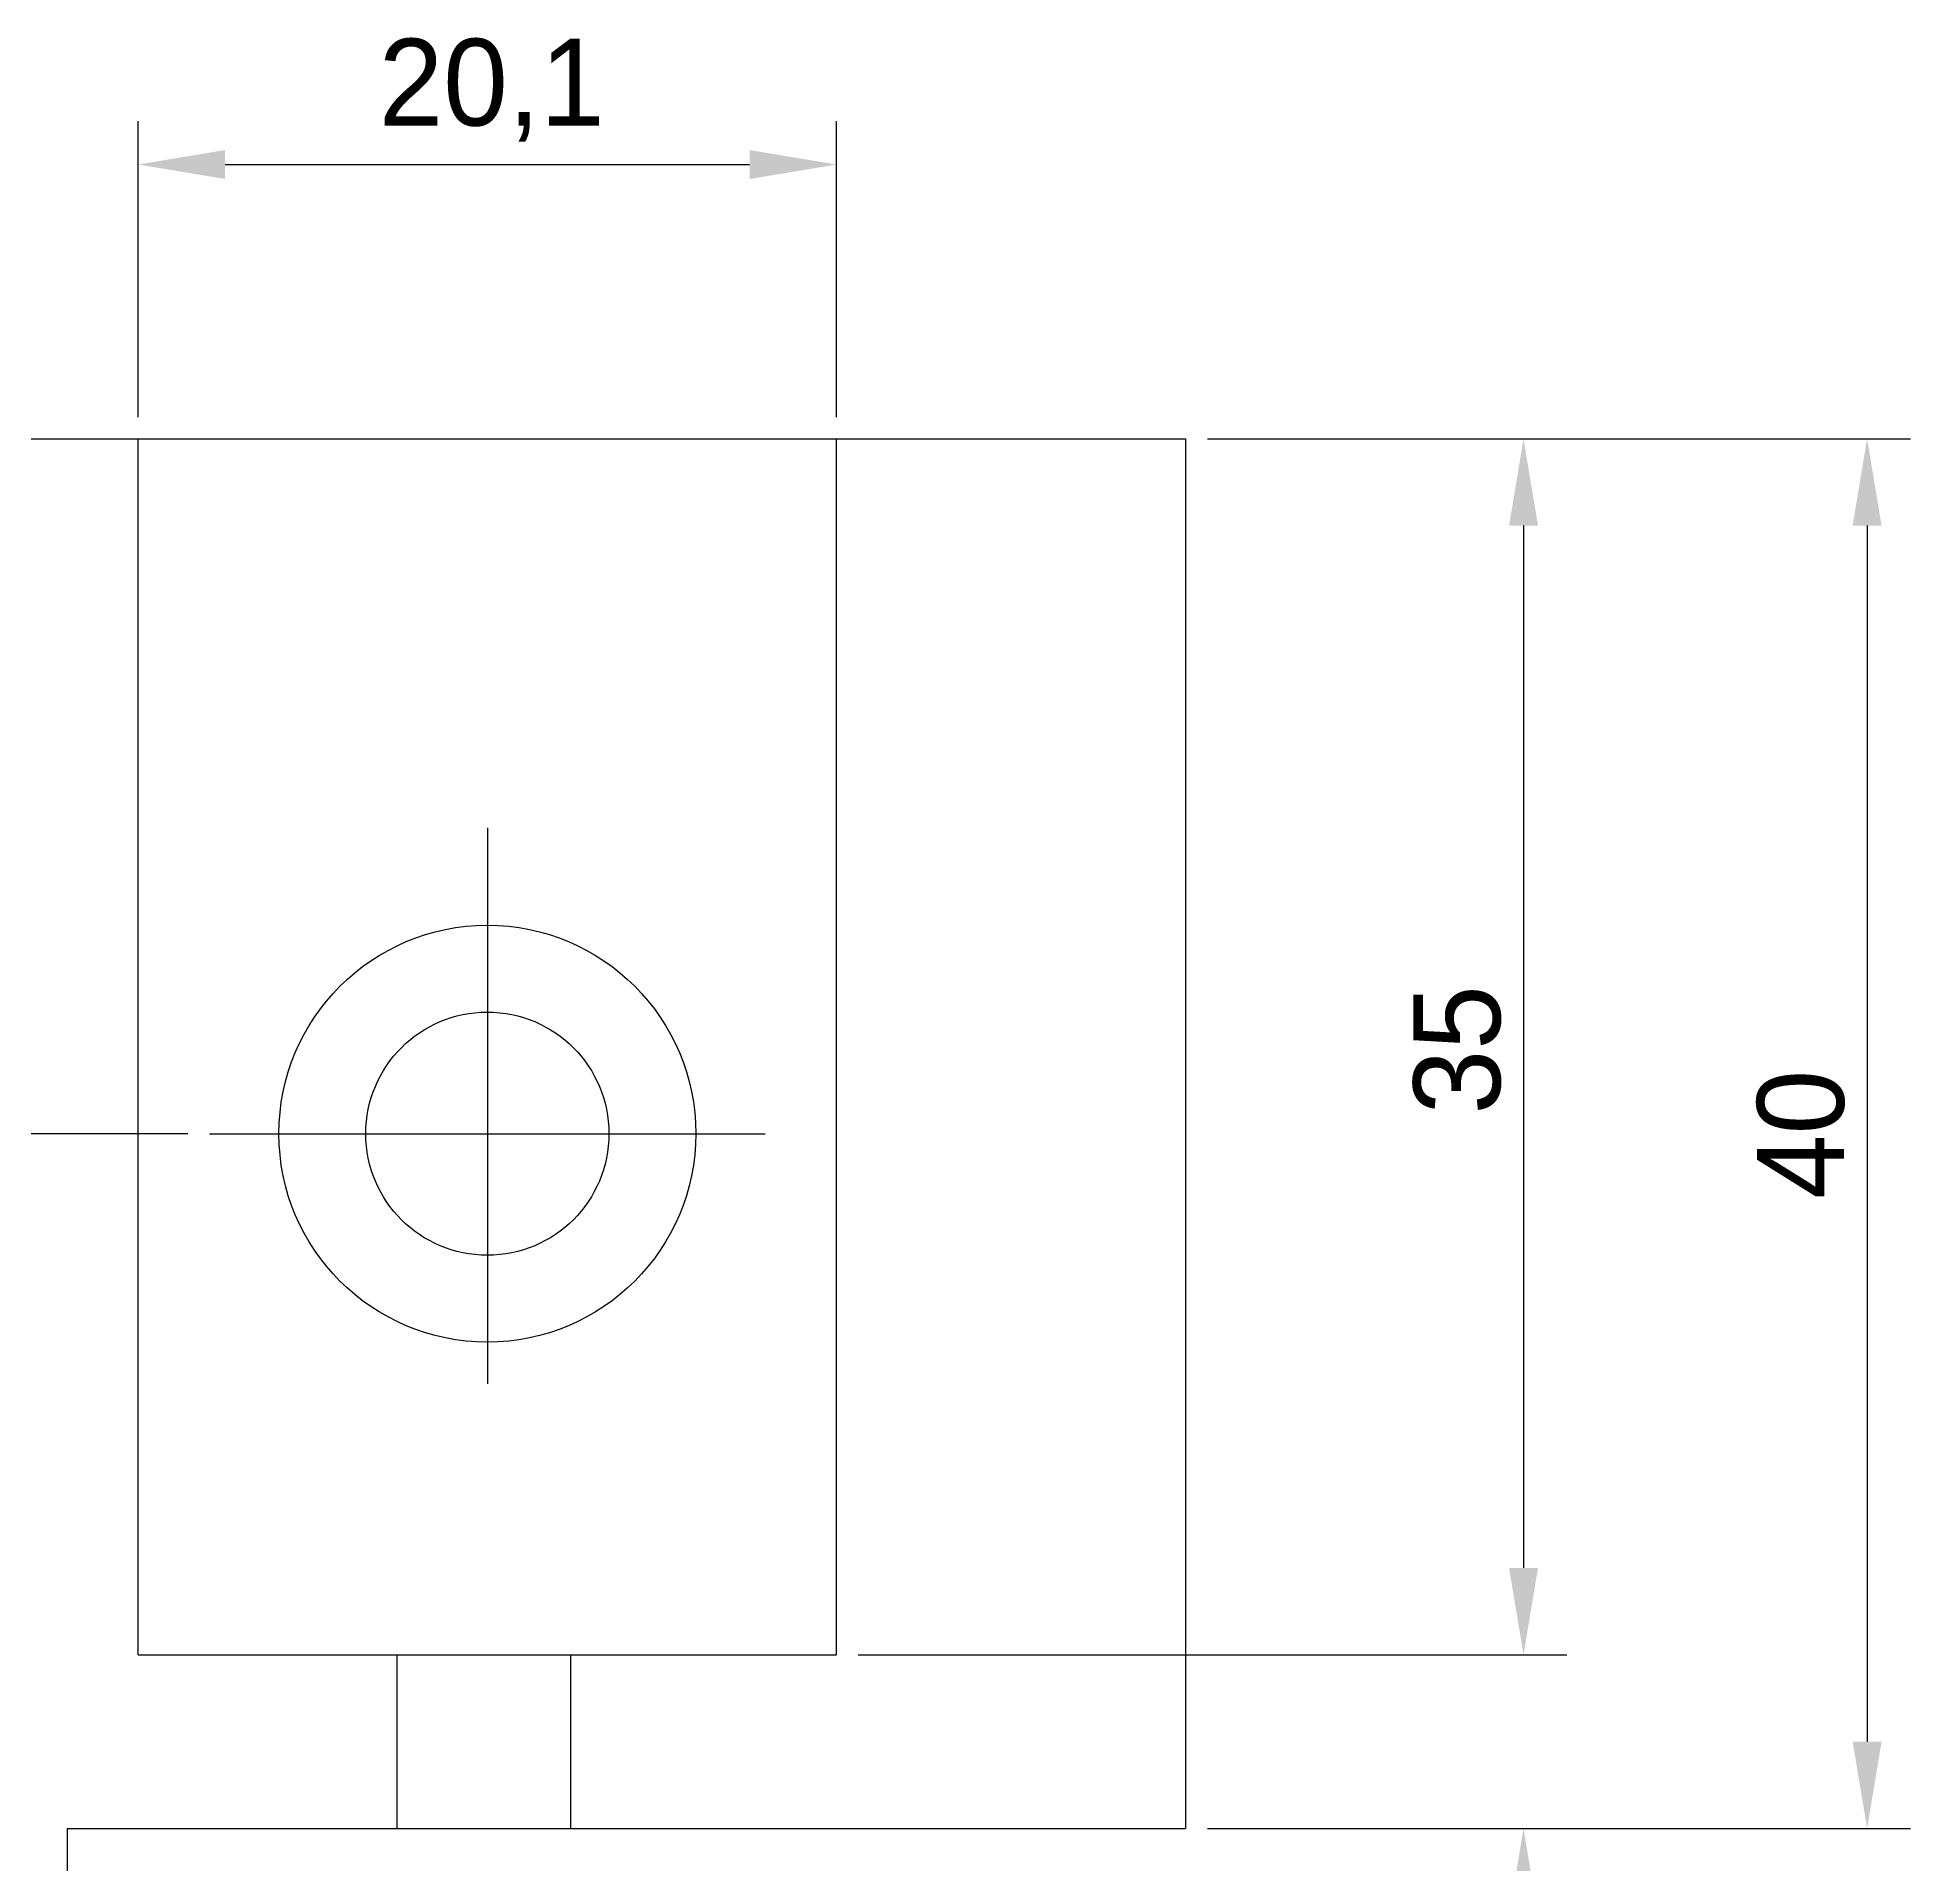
# Model space of a CAD drawing. Extents: x -37 to 181, y -12 to 208.
# Drawn here: x 7.1 to 61.1, y 39 to 91.5 of the extents above; entities that cross this region are included whole.
import ezdxf

# ---------------------------------------------------------------- set-up
doc = ezdxf.new("R2010")
doc.units = 0
doc.linetypes.add('CENTER2', pattern=[28.575, 19.05, -3.175, 3.175, -3.175])
doc.linetypes.add('DASHED2', pattern=[9.525, 6.35, -3.175])
doc.layers.get('0').update_dxf_attribs({"linetype": 'CONTINUOUS'})
doc.layers.get('DEFPOINTS').update_dxf_attribs({"linetype": 'CONTINUOUS'})
for name, color, linetype in [('A', 10, 'CONTINUOUS'), ('B', 40, 'DASHED2'), ('DIM', 144, 'CONTINUOUS'), ('E', 102, 'CENTER2')]:
    doc.layers.add(name, color=color, linetype=linetype)
doc.dimstyles.get("Standard").update_dxf_attribs({"dimtxt": 0.18, "dimasz": 0.18, "dimexe": 0.18, "dimexo": 0.0625, "dimgap": 0.09, "dimtad": 0, "dimtih": 1, "dimtoh": 1, "dimzin": 0, "dimcen": 0.09, "dimazin": 3, "dimtfac": 1, "dimtofl": 0, "dimtmove": 0, "dimatfit": 3})

# ---------------------------------------------------------------- blocks, each defined once
blk = doc.blocks.new('*U67')
at = {"layer": 'DIM', "color": 0}
blk.add_text('50', height=2.5, rotation=90, dxfattribs=at).set_placement((-21.462, 33.069))
blk = doc.blocks.new('*D21')
at = {"layer": 'DEFPOINTS', "color": 0}
for p in [(12.1, 60), (-20.795, 10), (0, 10)]:
    blk.add_point(p, dxfattribs=at)
at = {"layer": 'DIM', "color": 0}
for p, q in [((11.475, 60), (-22.045, 60)), ((-20.795, 57.5), (-20.795, 12.5)), ((-0.625, 10), (-22.045, 10))]:
    blk.add_line(p, q, dxfattribs=at)
for points in [[(-21.211, 57.5), (-20.378, 57.5), (-20.795, 60)], [(-21.211, 12.5), (-20.378, 12.5), (-20.795, 10)]]:
    blk.add_solid(points, dxfattribs=at)
blk.add_blockref('*U67', (0, 0))
blk = doc.blocks.new('*U68')
at = {"layer": 'DIM', "color": 0}
blk.add_text('40', height=2.5, rotation=90, dxfattribs=at).set_placement((49.258, 18.119))
blk = doc.blocks.new('*D22')
at = {"layer": 'DEFPOINTS', "color": 0}
for p in [(40.2, 40), (49.926, 40), (8, 0)]:
    blk.add_point(p, dxfattribs=at)
at = {"layer": 'DIM', "color": 0}
for p, q in [((40.825, 40), (51.176, 40)), ((49.926, 2.5), (49.926, 37.5)), ((8.625, 0), (51.176, 0))]:
    blk.add_line(p, q, dxfattribs=at)
for points in [[(49.509, 37.5), (50.342, 37.5), (49.926, 40)], [(49.509, 2.5), (50.342, 2.5), (49.926, 0)]]:
    blk.add_solid(points, dxfattribs=at)
blk.add_blockref('*U68', (0, 0))
blk = doc.blocks.new('*U80')
at = {"layer": 'DIM', "color": 0}
blk.add_text('20,1', height=2.5, dxfattribs=at).set_placement((16.971, 89.013))
blk = doc.blocks.new('*D23')
at = {"layer": 'DEFPOINTS', "color": 0}
for p in [(30.15, 87.893), (10.05, 80), (30.15, 80)]:
    blk.add_point(p, dxfattribs=at)
at = {"layer": 'DIM', "color": 0}
for p, q in [((10.05, 80.625), (10.05, 89.143)), ((30.15, 80.625), (30.15, 89.143)), ((12.55, 87.893), (27.65, 87.893))]:
    blk.add_line(p, q, dxfattribs=at)
for points in [[(12.55, 88.31), (12.55, 87.476), (10.05, 87.893)], [(27.65, 88.31), (27.65, 87.476), (30.15, 87.893)]]:
    blk.add_solid(points, dxfattribs=at)
blk.add_blockref('*U80', (0, 0))
blk = doc.blocks.new('*U69')
at = {"layer": 'DIM', "color": 0}
blk.add_text('35', height=2.5, rotation=90, dxfattribs=at).set_placement((49.256, 60.554))
blk = doc.blocks.new('*D28')
at = {"layer": 'DEFPOINTS', "color": 0}
for p in [(40.2, 80), (30.15, 45), (49.926, 45)]:
    blk.add_point(p, dxfattribs=at)
at = {"layer": 'DIM', "color": 0}
for p, q in [((40.825, 80), (51.176, 80)), ((49.926, 77.5), (49.926, 47.5)), ((30.775, 45), (51.176, 45))]:
    blk.add_line(p, q, dxfattribs=at)
for points in [[(49.509, 77.5), (50.342, 77.5), (49.926, 80)], [(49.509, 47.5), (50.342, 47.5), (49.926, 45)]]:
    blk.add_solid(points, dxfattribs=at)
blk.add_blockref('*U69', (0, 0))
blk = doc.blocks.new('*U70')
at = {"layer": 'DIM', "color": 0}
blk.add_text('40', height=2.5, rotation=90, dxfattribs=at).set_placement((59.148, 58.119))
blk = doc.blocks.new('*D29')
at = {"layer": 'DEFPOINTS', "color": 0}
for p in [(40.2, 80), (40.2, 40), (59.816, 40)]:
    blk.add_point(p, dxfattribs=at)
at = {"layer": 'DIM', "color": 0}
for p, q in [((40.825, 80), (61.066, 80)), ((59.816, 77.5), (59.816, 42.5)), ((40.825, 40), (61.066, 40))]:
    blk.add_line(p, q, dxfattribs=at)
for points in [[(59.399, 77.5), (60.233, 77.5), (59.816, 80)], [(59.399, 42.5), (60.233, 42.5), (59.816, 40)]]:
    blk.add_solid(points, dxfattribs=at)
blk.add_blockref('*U70', (0, 0))

msp = doc.modelspace()

# ---------------------------------------------------------------- linework, layer by layer
at = {"layer": 'A'}
for p, q in [((0, 80), (40.2, 80)), ((10.05, 45), (10.05, 80)), ((30.15, 45), (30.15, 80)), ((40.2, 80), (40.2, 40)), ((10.05, 45), (30.15, 45)), ((8, 40), (40.2, 40)), ((8, 40), (8, 0))]:
    msp.add_line(p, q, dxfattribs=at)
for radius in [6, 3.5]:
    msp.add_circle((20.1, 60), radius, dxfattribs=at)
at = {"layer": 'B'}
for p, q in [((17.5, 40), (17.5, 45)), ((22.5, 40), (22.5, 45))]:
    msp.add_line(p, q, dxfattribs=at)
at = {"layer": 'E'}
for p, q in [((20.1, 68.8), (20.1, 52.8)), ((12.1, 60), (28.1, 60))]:
    msp.add_line(p, q, dxfattribs=at)

# ---------------------------------------------------------------- dimensions: what is measured, and where the dimension line sits
at = {"layer": 'DIM'}
dim = msp.add_linear_dim(base=(30.15, 87.893), p1=(10.05, 80), p2=(30.15, 80), dimstyle='Standard', dxfattribs=at)
dim.commit()
dim.dimension.update_dxf_attribs({"geometry": '*D23', "text_midpoint": (20.1, 87.893), "dimtype": 128})
for base, p1, p2, picture, middle in [((49.926, 45), (40.2, 80), (30.15, 45), '*D28', (48.023, 62.5)), ((59.816, 40), (40.2, 80), (40.2, 40), '*D29', (57.915, 60)), ((49.926, 40), (8, 0), (40.2, 40), '*D22', (48.024, 20))]:
    dim = msp.add_linear_dim(base=base, p1=p1, p2=p2, angle=90, dimstyle='Standard', dxfattribs=at)
    dim.commit()
    dim.dimension.update_dxf_attribs({"geometry": picture, "text_midpoint": middle})
dim = msp.add_linear_dim(base=(-20.795, 10), p1=(12.1, 60), p2=(0, 10), angle=90, dimstyle='Standard', dxfattribs=at)
dim.commit()
dim.dimension.update_dxf_attribs({"geometry": '*D21', "text_midpoint": (-20.795, 35), "dimtype": 128})

doc.saveas('drawing.dxf')
